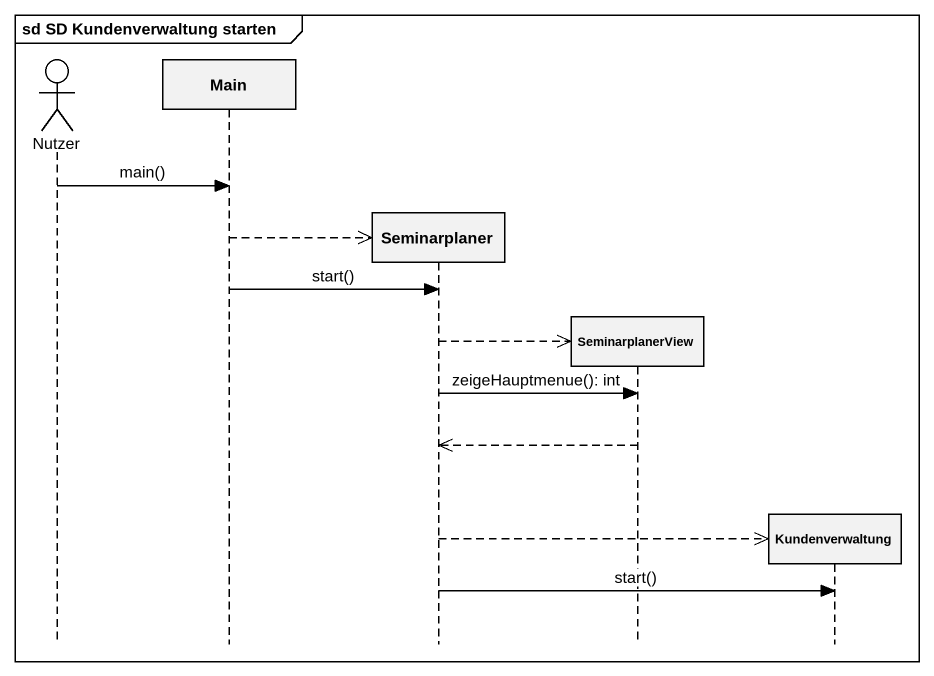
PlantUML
@startuml
mainframe sd SD Kundenverwaltung starten
hide footbox
actor Nutzer
participant Main
participant Seminarplaner
participant SeminarplanerView
participant Kundenverwaltung

Nutzer -> Main : main()
Main -->> Seminarplaner **
Main -> Seminarplaner : start()
Seminarplaner -->> SeminarplanerView **
Seminarplaner -> SeminarplanerView : zeigeHauptmenue(): int
SeminarplanerView -->> Seminarplaner
Seminarplaner -->> Kundenverwaltung **
Seminarplaner -> Kundenverwaltung : start()
@enduml
